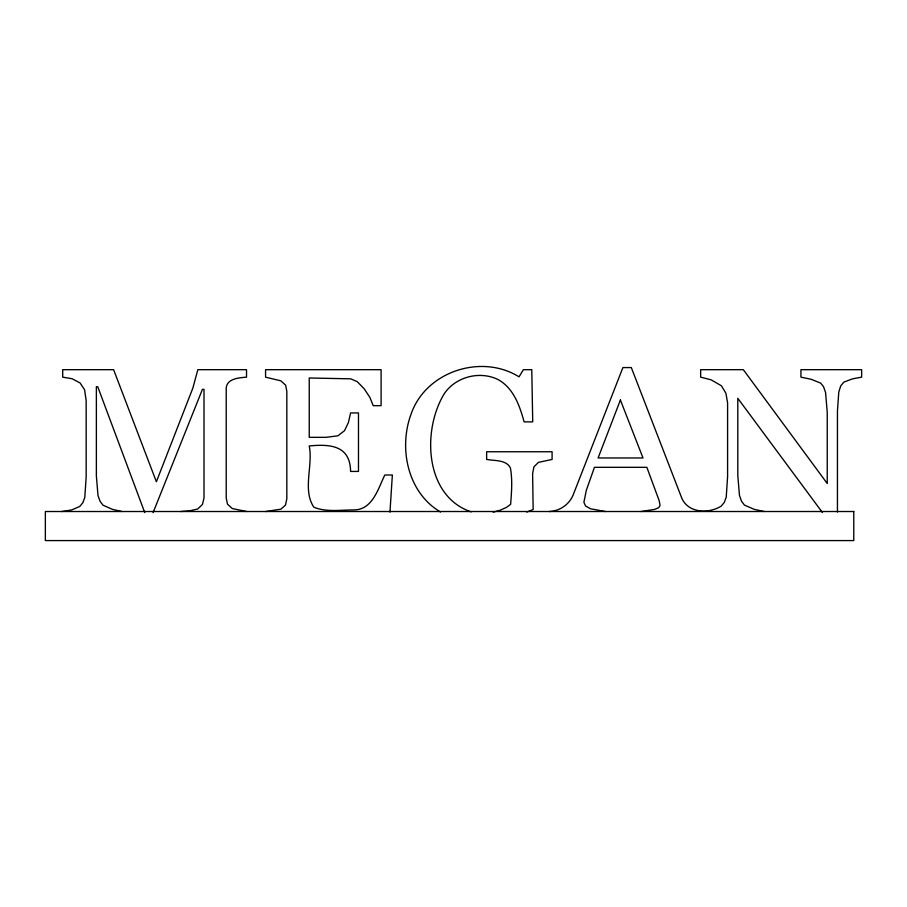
<?xml version="1.0" encoding="UTF-8"?>
<svg xmlns="http://www.w3.org/2000/svg" width="907" height="907" viewBox="0 0 907 907"><rect width="100%" height="100%" fill="white"/><g stroke="black" fill="none" stroke-linecap="round" stroke-linejoin="round"><path stroke-width="1.36" d="M389.965 512.115L392.357 475.007L384.783 475.007C378.094 488.805 372.516 510.085 353.537 509.938C340.352 509.949 326.361 512.319 313.867 507.206C302.246 490.018 313.232 465.257 309.23 445.961C330.273 443.886 350.249 445.484 350.59 471.425L358.48 471.425L358.48 412.923L350.59 412.923L348.424 422.549L344.479 430.712L337.903 435.813L326.067 437.333L309.23 437.333L309.23 377.992L350.794 378.831L357.279 381.711L364.104 388.672L369.886 397.413L373.208 405.667L381.099 405.667L381.099 369.682L265.57 369.682L265.57 377.153L280.83 380.827L285.66 385.203L286.827 391.359L286.827 498.68L285.512 505.097L280.83 509.201L265.57 511.514M153.079 512.636L202.431 389.352L204.007 389.352L204.007 497.943L202.488 504.417L197.703 508.997L189.96 510.777L180.754 511.514M526.797 512.058L533.146 509.519L532.624 473.635L533.94 466.856L538.407 462.377L552.091 459.43L552.091 451.754L486.64 451.754L486.64 459.43C494.496 460.971 506.038 459.52 510.369 467.797C512.602 479.837 511.559 492.229 510.63 504.36L506.344 507.444L499.825 510.358L493.125 512.138M549.245 511.514C560.435 511.038 570.299 503.759 573.87 493.102L622.905 367.573L631.317 367.573L681.089 496.367C686.792 513.101 707.913 514.28 721.178 506.151L724.285 502.433L726.235 497.149L727.595 476.481L727.595 402.923L725.917 393.253L721.394 385.781L711.133 379.829L700.658 377.153L700.658 369.682L743.321 369.682L827.241 483.51L827.241 412.492L825.563 392.459L823.511 386.631L820.722 383.139L811.096 379.251L800.938 377.153L800.938 369.682L861.65 369.682L861.65 377.153L852.603 378.831L843.873 382.096L840.698 385.94L838.76 392.198L837.444 411.132L837.444 512.047M61.755 511.514L71.698 509.938L79.748 506.469L82.854 502.727L84.793 497.421L86.165 477.003L86.165 400.611L84.589 389.772L80.065 382.935L72.061 378.729L62.696 377.153L62.696 369.682L113.613 369.682L156.378 481.753L192.885 388.003L197.828 369.682L246.523 369.682L246.523 377.153C238.19 377.856 225.208 378.718 226.217 390.305L226.217 497.943L227.476 504.156L232.317 508.566L246.738 511.514M641.022 511.514L654.639 509.417L658.709 507.648L660.058 505.516L659.219 500.789L646.85 467.32L594.436 467.32L586.33 490.268L583.904 502.263L585.559 505.993L590.536 508.782L605.479 511.514M764.42 511.514L754.431 509.417L744.432 505.097L741.495 501.152L739.432 495.211L737.799 475.325L737.799 398.298L822.434 512.546M122.048 511.514L112.57 509.417L103.001 505.199L100.065 501.31L98.001 495.528L96.369 475.846L96.369 386.722L97.741 386.722L144.757 512.591M471.141 511.854C424.487 496.129 421.959 430.031 444.351 393.581C455.779 376.802 479.361 370.725 497.603 379.307C513.396 387.697 519.7 405.69 524.099 421.868L532.726 421.868L531.774 369.682L523.362 369.682L519.042 376.836C481.356 353.356 425.825 371.485 411.143 413.955C398.377 448.137 407.594 492.705 440.507 511.99M620.399 400.021L598.098 457.956L643.006 457.956L620.399 400.021M853.77 511.514L45.35 511.514L45.35 540.583L853.77 540.583L853.77 511.514"/></g></svg>
